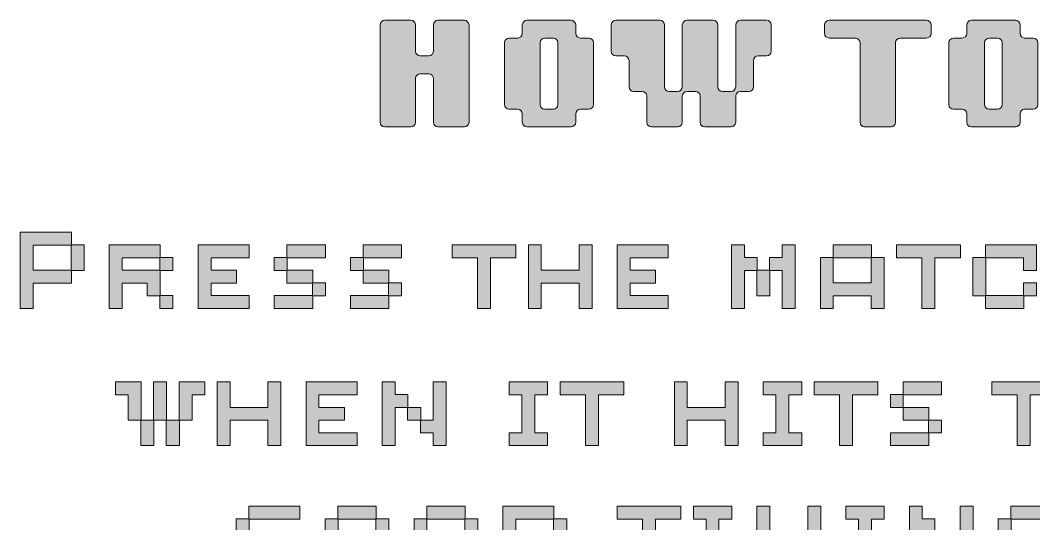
# Model space of a CAD drawing. Header units: millimetres. Extents: x -101 to 399, y -179 to 389.
# Drawn here: x 260.7 to 323.2, y 165 to 196.1 of the extents above; entities that cross this region are included whole.
import ezdxf

# ---------------------------------------------------------------- set-up
doc = ezdxf.new("R2010")
doc.units = ezdxf.units.MM
doc.header["$MEASUREMENT"] = 0
doc.layers.add('Layer 2', color=7, linetype='Continuous')

# ---------------------------------------------------------------- blocks, each defined once
blk = doc.blocks.new('block 344')
at = {"layer": 'Layer 2', "true_color": 0xffffff}
h = blk.add_hatch(color=7, dxfattribs=at)
h.dxf.hatch_style = 2
edge = h.paths.add_edge_path()
edge.add_spline(control_points=[(282.886, 189.836), (282.886, 189.836), (282.886, 195.851), (282.886, 195.851), (282.886, 196), (283.015, 196.138), (283.172, 196.138), (283.172, 196.138), (284.792, 196.138), (284.792, 196.138), (284.95, 196.138), (285.079, 196), (285.079, 195.851), (285.079, 195.851), (285.079, 194.222), (285.079, 194.222), (285.079, 194.073), (285.217, 193.935), (285.365, 193.935), (285.365, 193.935), (285.899, 193.935), (285.899, 193.935), (286.047, 193.935), (286.175, 194.073), (286.175, 194.222), (286.175, 194.222), (286.175, 195.851), (286.175, 195.851), (286.175, 196), (286.314, 196.138), (286.462, 196.138), (286.462, 196.138), (288.092, 196.138), (288.092, 196.138), (288.24, 196.138), (288.378, 196), (288.378, 195.851), (288.378, 195.851), (288.378, 189.836), (288.378, 189.836), (288.378, 189.678), (288.24, 189.549), (288.092, 189.549), (288.092, 189.549), (286.462, 189.549), (286.462, 189.549), (286.314, 189.549), (286.175, 189.678), (286.175, 189.836), (286.175, 189.836), (286.175, 192.552), (286.175, 192.552), (286.175, 192.71), (286.047, 192.839), (285.899, 192.839), (285.899, 192.839), (285.365, 192.839), (285.365, 192.839), (285.217, 192.839), (285.079, 192.71), (285.079, 192.552), (285.079, 192.552), (285.079, 189.836), (285.079, 189.836), (285.079, 189.678), (284.95, 189.549), (284.792, 189.549), (284.792, 189.549), (283.172, 189.549), (283.172, 189.549), (283.015, 189.549), (282.886, 189.678), (282.886, 189.836)], knot_values=[0, 0, 0, 0, 1, 1, 1, 2, 2, 2, 3, 3, 3, 4, 4, 4, 5, 5, 5, 6, 6, 6, 7, 7, 7, 8, 8, 8, 9, 9, 9, 10, 10, 10, 11, 11, 11, 12, 12, 12, 13, 13, 13, 14, 14, 14, 15, 15, 15, 16, 16, 16, 17, 17, 17, 18, 18, 18, 19, 19, 19, 20, 20, 20, 21, 21, 21, 22, 22, 22, 23, 23, 23, 24, 24, 24, 24], degree=3, periodic=1)
h = blk.add_hatch(color=7, dxfattribs=at)
h.dxf.hatch_style = 2
edge = h.paths.add_edge_path()
edge.add_spline(control_points=[(291.667, 189.836), (291.667, 189.836), (291.667, 190.359), (291.667, 190.359), (291.667, 190.518), (291.539, 190.646), (291.381, 190.646), (291.381, 190.646), (290.857, 190.646), (290.857, 190.646), (290.7, 190.646), (290.571, 190.774), (290.571, 190.932), (290.571, 190.932), (290.571, 194.755), (290.571, 194.755), (290.571, 194.903), (290.7, 195.041), (290.857, 195.041), (290.857, 195.041), (291.381, 195.041), (291.381, 195.041), (291.539, 195.041), (291.667, 195.17), (291.667, 195.318), (291.667, 195.318), (291.667, 195.851), (291.667, 195.851), (291.667, 196), (291.806, 196.138), (291.954, 196.138), (291.954, 196.138), (294.68, 196.138), (294.68, 196.138), (294.828, 196.138), (294.967, 196), (294.967, 195.851), (294.967, 195.851), (294.967, 195.318), (294.967, 195.318), (294.967, 195.17), (295.095, 195.041), (295.243, 195.041), (295.243, 195.041), (295.777, 195.041), (295.777, 195.041), (295.925, 195.041), (296.063, 194.903), (296.063, 194.755), (296.063, 194.755), (296.063, 190.932), (296.063, 190.932), (296.063, 190.774), (295.925, 190.646), (295.777, 190.646), (295.777, 190.646), (295.243, 190.646), (295.243, 190.646), (295.095, 190.646), (294.967, 190.518), (294.967, 190.359), (294.967, 190.359), (294.967, 189.836), (294.967, 189.836), (294.967, 189.678), (294.828, 189.549), (294.68, 189.549), (294.68, 189.549), (291.954, 189.549), (291.954, 189.549), (291.806, 189.549), (291.667, 189.678), (291.667, 189.836)], knot_values=[0, 0, 0, 0, 1, 1, 1, 2, 2, 2, 3, 3, 3, 4, 4, 4, 5, 5, 5, 6, 6, 6, 7, 7, 7, 8, 8, 8, 9, 9, 9, 10, 10, 10, 11, 11, 11, 12, 12, 12, 13, 13, 13, 14, 14, 14, 15, 15, 15, 16, 16, 16, 17, 17, 17, 18, 18, 18, 19, 19, 19, 20, 20, 20, 21, 21, 21, 22, 22, 22, 23, 23, 23, 24, 24, 24, 24], degree=3, periodic=1)
edge = h.paths.add_edge_path()
edge.add_spline(control_points=[(293.584, 190.646), (293.732, 190.646), (293.86, 190.774), (293.86, 190.932), (293.86, 190.932), (293.86, 194.755), (293.86, 194.755), (293.86, 194.903), (293.732, 195.041), (293.584, 195.041), (293.584, 195.041), (293.05, 195.041), (293.05, 195.041), (292.902, 195.041), (292.764, 194.903), (292.764, 194.755), (292.764, 194.755), (292.764, 190.932), (292.764, 190.932), (292.764, 190.774), (292.902, 190.646), (293.05, 190.646), (293.05, 190.646), (293.584, 190.646), (293.584, 190.646)], knot_values=[0, 0, 0, 0, 1, 1, 1, 2, 2, 2, 3, 3, 3, 4, 4, 4, 5, 5, 5, 6, 6, 6, 7, 7, 7, 8, 8, 8, 8], degree=3, periodic=1)
h = blk.add_hatch(color=7, dxfattribs=at)
h.dxf.hatch_style = 2
edge = h.paths.add_edge_path()
edge.add_spline(control_points=[(299.352, 189.836), (299.352, 189.836), (299.352, 191.456), (299.352, 191.456), (299.352, 191.614), (299.224, 191.742), (299.066, 191.742), (299.066, 191.742), (298.542, 191.742), (298.542, 191.742), (298.385, 191.742), (298.256, 191.881), (298.256, 192.029), (298.256, 192.029), (298.256, 193.659), (298.256, 193.659), (298.256, 193.807), (298.128, 193.935), (297.969, 193.935), (297.969, 193.935), (297.446, 193.935), (297.446, 193.935), (297.288, 193.935), (297.159, 194.073), (297.159, 194.222), (297.159, 194.222), (297.159, 195.851), (297.159, 195.851), (297.159, 196), (297.288, 196.138), (297.446, 196.138), (297.446, 196.138), (300.162, 196.138), (300.162, 196.138), (300.32, 196.138), (300.449, 196), (300.449, 195.851), (300.449, 195.851), (300.449, 192.029), (300.449, 192.029), (300.449, 191.881), (300.587, 191.742), (300.735, 191.742), (300.735, 191.742), (301.269, 191.742), (301.269, 191.742), (301.417, 191.742), (301.545, 191.881), (301.545, 192.029), (301.545, 192.029), (301.545, 195.851), (301.545, 195.851), (301.545, 196), (301.684, 196.138), (301.832, 196.138), (301.832, 196.138), (303.462, 196.138), (303.462, 196.138), (303.61, 196.138), (303.748, 196), (303.748, 195.851), (303.748, 195.851), (303.748, 192.029), (303.748, 192.029), (303.748, 191.881), (303.876, 191.742), (304.034, 191.742), (304.034, 191.742), (304.558, 191.742), (304.558, 191.742), (304.706, 191.742), (304.844, 191.881), (304.844, 192.029), (304.844, 192.029), (304.844, 195.851), (304.844, 195.851), (304.844, 196), (304.973, 196.138), (305.131, 196.138), (305.131, 196.138), (306.751, 196.138), (306.751, 196.138), (306.909, 196.138), (307.037, 196), (307.037, 195.851), (307.037, 195.851), (307.037, 194.222), (307.037, 194.222), (307.037, 194.073), (306.909, 193.935), (306.751, 193.935), (306.751, 193.935), (306.227, 193.935), (306.227, 193.935), (306.069, 193.935), (305.941, 193.807), (305.941, 193.659), (305.941, 193.659), (305.941, 192.029), (305.941, 192.029), (305.941, 191.881), (305.813, 191.742), (305.654, 191.742), (305.654, 191.742), (305.131, 191.742), (305.131, 191.742), (304.973, 191.742), (304.844, 191.614), (304.844, 191.456), (304.844, 191.456), (304.844, 189.836), (304.844, 189.836), (304.844, 189.678), (304.706, 189.549), (304.558, 189.549), (304.558, 189.549), (302.928, 189.549), (302.928, 189.549), (302.78, 189.549), (302.652, 189.678), (302.652, 189.836), (302.652, 189.836), (302.652, 191.456), (302.652, 191.456), (302.652, 191.614), (302.513, 191.742), (302.365, 191.742), (302.365, 191.742), (301.832, 191.742), (301.832, 191.742), (301.684, 191.742), (301.545, 191.614), (301.545, 191.456), (301.545, 191.456), (301.545, 189.836), (301.545, 189.836), (301.545, 189.678), (301.417, 189.549), (301.269, 189.549), (301.269, 189.549), (299.639, 189.549), (299.639, 189.549), (299.491, 189.549), (299.352, 189.678), (299.352, 189.836)], knot_values=[0, 0, 0, 0, 1, 1, 1, 2, 2, 2, 3, 3, 3, 4, 4, 4, 5, 5, 5, 6, 6, 6, 7, 7, 7, 8, 8, 8, 9, 9, 9, 10, 10, 10, 11, 11, 11, 12, 12, 12, 13, 13, 13, 14, 14, 14, 15, 15, 15, 16, 16, 16, 17, 17, 17, 18, 18, 18, 19, 19, 19, 20, 20, 20, 21, 21, 21, 22, 22, 22, 23, 23, 23, 24, 24, 24, 25, 25, 25, 26, 26, 26, 27, 27, 27, 28, 28, 28, 29, 29, 29, 30, 30, 30, 31, 31, 31, 32, 32, 32, 33, 33, 33, 34, 34, 34, 35, 35, 35, 36, 36, 36, 37, 37, 37, 38, 38, 38, 39, 39, 39, 40, 40, 40, 41, 41, 41, 42, 42, 42, 43, 43, 43, 44, 44, 44, 45, 45, 45, 46, 46, 46, 47, 47, 47, 48, 48, 48, 48], degree=3, periodic=1)
h = blk.add_hatch(color=7, dxfattribs=at)
h.dxf.hatch_style = 2
edge = h.paths.add_edge_path()
edge.add_spline(control_points=[(312.519, 189.836), (312.519, 189.836), (312.519, 194.755), (312.519, 194.755), (312.519, 194.903), (312.391, 195.041), (312.233, 195.041), (312.233, 195.041), (310.613, 195.041), (310.613, 195.041), (310.455, 195.041), (310.327, 195.17), (310.327, 195.318), (310.327, 195.318), (310.327, 195.851), (310.327, 195.851), (310.327, 196), (310.455, 196.138), (310.613, 196.138), (310.613, 196.138), (316.628, 196.138), (316.628, 196.138), (316.777, 196.138), (316.915, 196), (316.915, 195.851), (316.915, 195.851), (316.915, 195.318), (316.915, 195.318), (316.915, 195.17), (316.777, 195.041), (316.628, 195.041), (316.628, 195.041), (314.999, 195.041), (314.999, 195.041), (314.85, 195.041), (314.712, 194.903), (314.712, 194.755), (314.712, 194.755), (314.712, 189.836), (314.712, 189.836), (314.712, 189.678), (314.584, 189.549), (314.436, 189.549), (314.436, 189.549), (312.806, 189.549), (312.806, 189.549), (312.658, 189.549), (312.519, 189.678), (312.519, 189.836)], knot_values=[0, 0, 0, 0, 1, 1, 1, 2, 2, 2, 3, 3, 3, 4, 4, 4, 5, 5, 5, 6, 6, 6, 7, 7, 7, 8, 8, 8, 9, 9, 9, 10, 10, 10, 11, 11, 11, 12, 12, 12, 13, 13, 13, 14, 14, 14, 15, 15, 15, 16, 16, 16, 16], degree=3, periodic=1)
h = blk.add_hatch(color=7, dxfattribs=at)
h.dxf.hatch_style = 2
edge = h.paths.add_edge_path()
edge.add_spline(control_points=[(319.108, 189.836), (319.108, 189.836), (319.108, 190.359), (319.108, 190.359), (319.108, 190.518), (318.979, 190.646), (318.821, 190.646), (318.821, 190.646), (318.298, 190.646), (318.298, 190.646), (318.14, 190.646), (318.011, 190.774), (318.011, 190.932), (318.011, 190.932), (318.011, 194.755), (318.011, 194.755), (318.011, 194.903), (318.14, 195.041), (318.298, 195.041), (318.298, 195.041), (318.821, 195.041), (318.821, 195.041), (318.979, 195.041), (319.108, 195.17), (319.108, 195.318), (319.108, 195.318), (319.108, 195.851), (319.108, 195.851), (319.108, 196), (319.246, 196.138), (319.394, 196.138), (319.394, 196.138), (322.121, 196.138), (322.121, 196.138), (322.269, 196.138), (322.407, 196), (322.407, 195.851), (322.407, 195.851), (322.407, 195.318), (322.407, 195.318), (322.407, 195.17), (322.535, 195.041), (322.683, 195.041), (322.683, 195.041), (323.217, 195.041), (323.217, 195.041), (323.365, 195.041), (323.503, 194.903), (323.503, 194.755), (323.503, 194.755), (323.503, 190.932), (323.503, 190.932), (323.503, 190.774), (323.365, 190.646), (323.217, 190.646), (323.217, 190.646), (322.683, 190.646), (322.683, 190.646), (322.535, 190.646), (322.407, 190.518), (322.407, 190.359), (322.407, 190.359), (322.407, 189.836), (322.407, 189.836), (322.407, 189.678), (322.269, 189.549), (322.121, 189.549), (322.121, 189.549), (319.394, 189.549), (319.394, 189.549), (319.246, 189.549), (319.108, 189.678), (319.108, 189.836)], knot_values=[0, 0, 0, 0, 1, 1, 1, 2, 2, 2, 3, 3, 3, 4, 4, 4, 5, 5, 5, 6, 6, 6, 7, 7, 7, 8, 8, 8, 9, 9, 9, 10, 10, 10, 11, 11, 11, 12, 12, 12, 13, 13, 13, 14, 14, 14, 15, 15, 15, 16, 16, 16, 17, 17, 17, 18, 18, 18, 19, 19, 19, 20, 20, 20, 21, 21, 21, 22, 22, 22, 23, 23, 23, 24, 24, 24, 24], degree=3, periodic=1)
edge = h.paths.add_edge_path()
edge.add_spline(control_points=[(321.024, 190.646), (321.172, 190.646), (321.301, 190.774), (321.301, 190.932), (321.301, 190.932), (321.301, 194.755), (321.301, 194.755), (321.301, 194.903), (321.172, 195.041), (321.024, 195.041), (321.024, 195.041), (320.491, 195.041), (320.491, 195.041), (320.343, 195.041), (320.204, 194.903), (320.204, 194.755), (320.204, 194.755), (320.204, 190.932), (320.204, 190.932), (320.204, 190.774), (320.343, 190.646), (320.491, 190.646), (320.491, 190.646), (321.024, 190.646), (321.024, 190.646)], knot_values=[0, 0, 0, 0, 1, 1, 1, 2, 2, 2, 3, 3, 3, 4, 4, 4, 5, 5, 5, 6, 6, 6, 7, 7, 7, 8, 8, 8, 8], degree=3, periodic=1)
at = {"layer": 'Layer 2', "lineweight": 0}
for points, knots in [([(282.886, 189.836), (282.886, 189.836), (282.886, 195.851), (282.886, 195.851), (282.886, 196), (283.015, 196.138), (283.172, 196.138), (283.172, 196.138), (284.792, 196.138), (284.792, 196.138), (284.95, 196.138), (285.079, 196), (285.079, 195.851), (285.079, 195.851), (285.079, 194.222), (285.079, 194.222), (285.079, 194.073), (285.217, 193.935), (285.365, 193.935), (285.365, 193.935), (285.899, 193.935), (285.899, 193.935), (286.047, 193.935), (286.175, 194.073), (286.175, 194.222), (286.175, 194.222), (286.175, 195.851), (286.175, 195.851), (286.175, 196), (286.314, 196.138), (286.462, 196.138), (286.462, 196.138), (288.092, 196.138), (288.092, 196.138), (288.24, 196.138), (288.378, 196), (288.378, 195.851), (288.378, 195.851), (288.378, 189.836), (288.378, 189.836), (288.378, 189.678), (288.24, 189.549), (288.092, 189.549), (288.092, 189.549), (286.462, 189.549), (286.462, 189.549), (286.314, 189.549), (286.175, 189.678), (286.175, 189.836), (286.175, 189.836), (286.175, 192.552), (286.175, 192.552), (286.175, 192.71), (286.047, 192.839), (285.899, 192.839), (285.899, 192.839), (285.365, 192.839), (285.365, 192.839), (285.217, 192.839), (285.079, 192.71), (285.079, 192.552), (285.079, 192.552), (285.079, 189.836), (285.079, 189.836), (285.079, 189.678), (284.95, 189.549), (284.792, 189.549), (284.792, 189.549), (283.172, 189.549), (283.172, 189.549), (283.015, 189.549), (282.886, 189.678), (282.886, 189.836)], [0, 0, 0, 0, 1, 1, 1, 2, 2, 2, 3, 3, 3, 4, 4, 4, 5, 5, 5, 6, 6, 6, 7, 7, 7, 8, 8, 8, 9, 9, 9, 10, 10, 10, 11, 11, 11, 12, 12, 12, 13, 13, 13, 14, 14, 14, 15, 15, 15, 16, 16, 16, 17, 17, 17, 18, 18, 18, 19, 19, 19, 20, 20, 20, 21, 21, 21, 22, 22, 22, 23, 23, 23, 24, 24, 24, 24]), ([(291.667, 189.836), (291.667, 189.836), (291.667, 190.359), (291.667, 190.359), (291.667, 190.518), (291.539, 190.646), (291.381, 190.646), (291.381, 190.646), (290.857, 190.646), (290.857, 190.646), (290.7, 190.646), (290.571, 190.774), (290.571, 190.932), (290.571, 190.932), (290.571, 194.755), (290.571, 194.755), (290.571, 194.903), (290.7, 195.041), (290.857, 195.041), (290.857, 195.041), (291.381, 195.041), (291.381, 195.041), (291.539, 195.041), (291.667, 195.17), (291.667, 195.318), (291.667, 195.318), (291.667, 195.851), (291.667, 195.851), (291.667, 196), (291.806, 196.138), (291.954, 196.138), (291.954, 196.138), (294.68, 196.138), (294.68, 196.138), (294.828, 196.138), (294.967, 196), (294.967, 195.851), (294.967, 195.851), (294.967, 195.318), (294.967, 195.318), (294.967, 195.17), (295.095, 195.041), (295.243, 195.041), (295.243, 195.041), (295.777, 195.041), (295.777, 195.041), (295.925, 195.041), (296.063, 194.903), (296.063, 194.755), (296.063, 194.755), (296.063, 190.932), (296.063, 190.932), (296.063, 190.774), (295.925, 190.646), (295.777, 190.646), (295.777, 190.646), (295.243, 190.646), (295.243, 190.646), (295.095, 190.646), (294.967, 190.518), (294.967, 190.359), (294.967, 190.359), (294.967, 189.836), (294.967, 189.836), (294.967, 189.678), (294.828, 189.549), (294.68, 189.549), (294.68, 189.549), (291.954, 189.549), (291.954, 189.549), (291.806, 189.549), (291.667, 189.678), (291.667, 189.836)], [0, 0, 0, 0, 1, 1, 1, 2, 2, 2, 3, 3, 3, 4, 4, 4, 5, 5, 5, 6, 6, 6, 7, 7, 7, 8, 8, 8, 9, 9, 9, 10, 10, 10, 11, 11, 11, 12, 12, 12, 13, 13, 13, 14, 14, 14, 15, 15, 15, 16, 16, 16, 17, 17, 17, 18, 18, 18, 19, 19, 19, 20, 20, 20, 21, 21, 21, 22, 22, 22, 23, 23, 23, 24, 24, 24, 24]), ([(299.352, 189.836), (299.352, 189.836), (299.352, 191.456), (299.352, 191.456), (299.352, 191.614), (299.224, 191.742), (299.066, 191.742), (299.066, 191.742), (298.542, 191.742), (298.542, 191.742), (298.385, 191.742), (298.256, 191.881), (298.256, 192.029), (298.256, 192.029), (298.256, 193.659), (298.256, 193.659), (298.256, 193.807), (298.128, 193.935), (297.969, 193.935), (297.969, 193.935), (297.446, 193.935), (297.446, 193.935), (297.288, 193.935), (297.159, 194.073), (297.159, 194.222), (297.159, 194.222), (297.159, 195.851), (297.159, 195.851), (297.159, 196), (297.288, 196.138), (297.446, 196.138), (297.446, 196.138), (300.162, 196.138), (300.162, 196.138), (300.32, 196.138), (300.449, 196), (300.449, 195.851), (300.449, 195.851), (300.449, 192.029), (300.449, 192.029), (300.449, 191.881), (300.587, 191.742), (300.735, 191.742), (300.735, 191.742), (301.269, 191.742), (301.269, 191.742), (301.417, 191.742), (301.545, 191.881), (301.545, 192.029), (301.545, 192.029), (301.545, 195.851), (301.545, 195.851), (301.545, 196), (301.684, 196.138), (301.832, 196.138), (301.832, 196.138), (303.462, 196.138), (303.462, 196.138), (303.61, 196.138), (303.748, 196), (303.748, 195.851), (303.748, 195.851), (303.748, 192.029), (303.748, 192.029), (303.748, 191.881), (303.876, 191.742), (304.034, 191.742), (304.034, 191.742), (304.558, 191.742), (304.558, 191.742), (304.706, 191.742), (304.844, 191.881), (304.844, 192.029), (304.844, 192.029), (304.844, 195.851), (304.844, 195.851), (304.844, 196), (304.973, 196.138), (305.131, 196.138), (305.131, 196.138), (306.751, 196.138), (306.751, 196.138), (306.909, 196.138), (307.037, 196), (307.037, 195.851), (307.037, 195.851), (307.037, 194.222), (307.037, 194.222), (307.037, 194.073), (306.909, 193.935), (306.751, 193.935), (306.751, 193.935), (306.227, 193.935), (306.227, 193.935), (306.069, 193.935), (305.941, 193.807), (305.941, 193.659), (305.941, 193.659), (305.941, 192.029), (305.941, 192.029), (305.941, 191.881), (305.813, 191.742), (305.654, 191.742), (305.654, 191.742), (305.131, 191.742), (305.131, 191.742), (304.973, 191.742), (304.844, 191.614), (304.844, 191.456), (304.844, 191.456), (304.844, 189.836), (304.844, 189.836), (304.844, 189.678), (304.706, 189.549), (304.558, 189.549), (304.558, 189.549), (302.928, 189.549), (302.928, 189.549), (302.78, 189.549), (302.652, 189.678), (302.652, 189.836), (302.652, 189.836), (302.652, 191.456), (302.652, 191.456), (302.652, 191.614), (302.513, 191.742), (302.365, 191.742), (302.365, 191.742), (301.832, 191.742), (301.832, 191.742), (301.684, 191.742), (301.545, 191.614), (301.545, 191.456), (301.545, 191.456), (301.545, 189.836), (301.545, 189.836), (301.545, 189.678), (301.417, 189.549), (301.269, 189.549), (301.269, 189.549), (299.639, 189.549), (299.639, 189.549), (299.491, 189.549), (299.352, 189.678), (299.352, 189.836)], [0, 0, 0, 0, 1, 1, 1, 2, 2, 2, 3, 3, 3, 4, 4, 4, 5, 5, 5, 6, 6, 6, 7, 7, 7, 8, 8, 8, 9, 9, 9, 10, 10, 10, 11, 11, 11, 12, 12, 12, 13, 13, 13, 14, 14, 14, 15, 15, 15, 16, 16, 16, 17, 17, 17, 18, 18, 18, 19, 19, 19, 20, 20, 20, 21, 21, 21, 22, 22, 22, 23, 23, 23, 24, 24, 24, 25, 25, 25, 26, 26, 26, 27, 27, 27, 28, 28, 28, 29, 29, 29, 30, 30, 30, 31, 31, 31, 32, 32, 32, 33, 33, 33, 34, 34, 34, 35, 35, 35, 36, 36, 36, 37, 37, 37, 38, 38, 38, 39, 39, 39, 40, 40, 40, 41, 41, 41, 42, 42, 42, 43, 43, 43, 44, 44, 44, 45, 45, 45, 46, 46, 46, 47, 47, 47, 48, 48, 48, 48]), ([(312.519, 189.836), (312.519, 189.836), (312.519, 194.755), (312.519, 194.755), (312.519, 194.903), (312.391, 195.041), (312.233, 195.041), (312.233, 195.041), (310.613, 195.041), (310.613, 195.041), (310.455, 195.041), (310.327, 195.17), (310.327, 195.318), (310.327, 195.318), (310.327, 195.851), (310.327, 195.851), (310.327, 196), (310.455, 196.138), (310.613, 196.138), (310.613, 196.138), (316.628, 196.138), (316.628, 196.138), (316.777, 196.138), (316.915, 196), (316.915, 195.851), (316.915, 195.851), (316.915, 195.318), (316.915, 195.318), (316.915, 195.17), (316.777, 195.041), (316.628, 195.041), (316.628, 195.041), (314.999, 195.041), (314.999, 195.041), (314.85, 195.041), (314.712, 194.903), (314.712, 194.755), (314.712, 194.755), (314.712, 189.836), (314.712, 189.836), (314.712, 189.678), (314.584, 189.549), (314.436, 189.549), (314.436, 189.549), (312.806, 189.549), (312.806, 189.549), (312.658, 189.549), (312.519, 189.678), (312.519, 189.836)], [0, 0, 0, 0, 1, 1, 1, 2, 2, 2, 3, 3, 3, 4, 4, 4, 5, 5, 5, 6, 6, 6, 7, 7, 7, 8, 8, 8, 9, 9, 9, 10, 10, 10, 11, 11, 11, 12, 12, 12, 13, 13, 13, 14, 14, 14, 15, 15, 15, 16, 16, 16, 16]), ([(319.108, 189.836), (319.108, 189.836), (319.108, 190.359), (319.108, 190.359), (319.108, 190.518), (318.979, 190.646), (318.821, 190.646), (318.821, 190.646), (318.298, 190.646), (318.298, 190.646), (318.14, 190.646), (318.011, 190.774), (318.011, 190.932), (318.011, 190.932), (318.011, 194.755), (318.011, 194.755), (318.011, 194.903), (318.14, 195.041), (318.298, 195.041), (318.298, 195.041), (318.821, 195.041), (318.821, 195.041), (318.979, 195.041), (319.108, 195.17), (319.108, 195.318), (319.108, 195.318), (319.108, 195.851), (319.108, 195.851), (319.108, 196), (319.246, 196.138), (319.394, 196.138), (319.394, 196.138), (322.121, 196.138), (322.121, 196.138), (322.269, 196.138), (322.407, 196), (322.407, 195.851), (322.407, 195.851), (322.407, 195.318), (322.407, 195.318), (322.407, 195.17), (322.535, 195.041), (322.683, 195.041), (322.683, 195.041), (323.217, 195.041), (323.217, 195.041), (323.365, 195.041), (323.503, 194.903), (323.503, 194.755), (323.503, 194.755), (323.503, 190.932), (323.503, 190.932), (323.503, 190.774), (323.365, 190.646), (323.217, 190.646), (323.217, 190.646), (322.683, 190.646), (322.683, 190.646), (322.535, 190.646), (322.407, 190.518), (322.407, 190.359), (322.407, 190.359), (322.407, 189.836), (322.407, 189.836), (322.407, 189.678), (322.269, 189.549), (322.121, 189.549), (322.121, 189.549), (319.394, 189.549), (319.394, 189.549), (319.246, 189.549), (319.108, 189.678), (319.108, 189.836)], [0, 0, 0, 0, 1, 1, 1, 2, 2, 2, 3, 3, 3, 4, 4, 4, 5, 5, 5, 6, 6, 6, 7, 7, 7, 8, 8, 8, 9, 9, 9, 10, 10, 10, 11, 11, 11, 12, 12, 12, 13, 13, 13, 14, 14, 14, 15, 15, 15, 16, 16, 16, 17, 17, 17, 18, 18, 18, 19, 19, 19, 20, 20, 20, 21, 21, 21, 22, 22, 22, 23, 23, 23, 24, 24, 24, 24]), ([(293.584, 190.646), (293.732, 190.646), (293.86, 190.774), (293.86, 190.932), (293.86, 190.932), (293.86, 194.755), (293.86, 194.755), (293.86, 194.903), (293.732, 195.041), (293.584, 195.041), (293.584, 195.041), (293.05, 195.041), (293.05, 195.041), (292.902, 195.041), (292.764, 194.903), (292.764, 194.755), (292.764, 194.755), (292.764, 190.932), (292.764, 190.932), (292.764, 190.774), (292.902, 190.646), (293.05, 190.646), (293.05, 190.646), (293.584, 190.646), (293.584, 190.646)], [0, 0, 0, 0, 1, 1, 1, 2, 2, 2, 3, 3, 3, 4, 4, 4, 5, 5, 5, 6, 6, 6, 7, 7, 7, 8, 8, 8, 8]), ([(321.024, 190.646), (321.172, 190.646), (321.301, 190.774), (321.301, 190.932), (321.301, 190.932), (321.301, 194.755), (321.301, 194.755), (321.301, 194.903), (321.172, 195.041), (321.024, 195.041), (321.024, 195.041), (320.491, 195.041), (320.491, 195.041), (320.343, 195.041), (320.204, 194.903), (320.204, 194.755), (320.204, 194.755), (320.204, 190.932), (320.204, 190.932), (320.204, 190.774), (320.343, 190.646), (320.491, 190.646), (320.491, 190.646), (321.024, 190.646), (321.024, 190.646)], [0, 0, 0, 0, 1, 1, 1, 2, 2, 2, 3, 3, 3, 4, 4, 4, 5, 5, 5, 6, 6, 6, 7, 7, 7, 8, 8, 8, 8])]:
    blk.add_open_spline(points, degree=3, knots=knots, dxfattribs=at)
blk = doc.blocks.new('block 345')
at = {"layer": 'Layer 2', "true_color": 0xffffff}
h = blk.add_hatch(color=7, dxfattribs=at)
h.dxf.hatch_style = 2
h.paths.add_polyline_path([(263.825, 180.684), (263.825, 179.9), (261.468, 179.9), (261.468, 178.333), (260.671, 178.333), (260.671, 183.055), (263.825, 183.055), (263.825, 182.271), (264.608, 182.271), (264.608, 180.684)])
h.paths.add_polyline_path([(263.804, 182.25), (261.468, 182.25), (261.468, 180.698), (263.804, 180.698)])
h = blk.add_hatch(color=7, dxfattribs=at)
h.dxf.hatch_style = 2
h.paths.add_polyline_path([(269.293, 178.333), (269.293, 179.117), (268.51, 179.117), (268.51, 179.9), (266.957, 179.9), (266.957, 178.333), (266.16, 178.333), (266.16, 182.271), (269.314, 182.271), (269.314, 181.488), (270.098, 181.488), (270.098, 180.684), (269.314, 180.684), (269.314, 179.131), (270.098, 179.131), (270.098, 178.333)])
h.paths.add_polyline_path([(269.293, 181.467), (266.957, 181.467), (266.957, 180.698), (269.293, 180.698)])
h = blk.add_hatch(color=7, dxfattribs=at)
h.dxf.hatch_style = 2
h.paths.add_polyline_path([(271.649, 178.333), (271.649, 182.271), (274.804, 182.271), (274.804, 181.467), (272.447, 181.467), (272.447, 180.698), (274.02, 180.698), (274.02, 179.9), (272.447, 179.9), (272.447, 179.131), (274.804, 179.131), (274.804, 178.333)])
h = blk.add_hatch(color=7, dxfattribs=at)
h.dxf.hatch_style = 2
h.paths.add_polyline_path([(278.726, 179.117), (278.726, 178.333), (276.355, 178.333), (276.355, 179.131), (278.705, 179.131), (278.705, 179.9), (277.139, 179.9), (277.139, 180.684), (276.355, 180.684), (276.355, 181.488), (277.139, 181.488), (277.139, 182.271), (279.51, 182.271), (279.51, 181.467), (277.153, 181.467), (277.153, 180.698), (278.726, 180.698), (278.726, 179.914), (279.51, 179.914), (279.51, 179.117)])
h = blk.add_hatch(color=7, dxfattribs=at)
h.dxf.hatch_style = 2
h.paths.add_polyline_path([(283.432, 179.117), (283.432, 178.333), (281.061, 178.333), (281.061, 179.131), (283.411, 179.131), (283.411, 179.9), (281.845, 179.9), (281.845, 180.684), (281.061, 180.684), (281.061, 181.488), (281.845, 181.488), (281.845, 182.271), (284.216, 182.271), (284.216, 181.467), (281.859, 181.467), (281.859, 180.698), (283.432, 180.698), (283.432, 179.914), (284.216, 179.914), (284.216, 179.117)])
h = blk.add_hatch(color=7, dxfattribs=at)
h.dxf.hatch_style = 2
h.paths.add_polyline_path([(289.697, 181.467), (289.697, 178.333), (288.9, 178.333), (288.9, 181.467), (287.333, 181.467), (287.333, 182.271), (291.271, 182.271), (291.271, 181.467)])
h = blk.add_hatch(color=7, dxfattribs=at)
h.dxf.hatch_style = 2
h.paths.add_polyline_path([(295.173, 178.333), (295.173, 179.9), (292.837, 179.9), (292.837, 178.333), (292.04, 178.333), (292.04, 182.271), (292.837, 182.271), (292.837, 180.698), (295.173, 180.698), (295.173, 182.271), (295.977, 182.271), (295.977, 178.333)])
h = blk.add_hatch(color=7, dxfattribs=at)
h.dxf.hatch_style = 2
h.paths.add_polyline_path([(297.529, 178.333), (297.529, 182.271), (300.683, 182.271), (300.683, 181.467), (298.326, 181.467), (298.326, 180.698), (299.9, 180.698), (299.9, 179.9), (298.326, 179.9), (298.326, 179.131), (300.683, 179.131), (300.683, 178.333)])
h = blk.add_hatch(color=7, dxfattribs=at)
h.dxf.hatch_style = 2
h.paths.add_polyline_path([(307.718, 178.333), (307.718, 180.684), (306.955, 180.684), (306.955, 179.117), (306.151, 179.117), (306.151, 180.684), (305.382, 180.684), (305.382, 178.333), (304.584, 178.333), (304.584, 182.271), (305.382, 182.271), (305.382, 181.488), (306.165, 181.488), (306.165, 180.698), (306.934, 180.698), (306.934, 181.488), (307.718, 181.488), (307.718, 182.271), (308.522, 182.271), (308.522, 178.333)])
h = blk.add_hatch(color=7, dxfattribs=at)
h.dxf.hatch_style = 2
h.paths.add_polyline_path([(313.207, 178.333), (313.207, 179.117), (310.871, 179.117), (310.871, 178.333), (310.073, 178.333), (310.073, 181.488), (310.857, 181.488), (310.857, 182.271), (313.228, 182.271), (313.228, 181.488), (314.011, 181.488), (314.011, 178.333)])
h.paths.add_polyline_path([(313.207, 181.467), (310.871, 181.467), (310.871, 179.914), (313.207, 179.914)])
h = blk.add_hatch(color=7, dxfattribs=at)
h.dxf.hatch_style = 2
h.paths.add_polyline_path([(317.143, 181.467), (317.143, 178.333), (316.346, 178.333), (316.346, 181.467), (314.779, 181.467), (314.779, 182.271), (318.717, 182.271), (318.717, 181.467)])
h = blk.add_hatch(color=7, dxfattribs=at)
h.dxf.hatch_style = 2
h.paths.add_polyline_path([(322.64, 179.117), (322.64, 178.333), (320.269, 178.333), (320.269, 179.117), (319.486, 179.117), (319.486, 181.488), (320.269, 181.488), (320.269, 182.271), (323.423, 182.271), (323.423, 180.684), (322.619, 180.684), (322.619, 181.467), (320.283, 181.467), (320.283, 179.131), (322.619, 179.131), (322.619, 179.914), (323.423, 179.914), (323.423, 179.117)])
h = blk.add_hatch(color=7, dxfattribs=at)
h.dxf.hatch_style = 2
h.paths.add_polyline_path([(271.276, 173), (271.276, 171.433), (270.493, 171.433), (270.493, 169.867), (269.688, 169.867), (269.688, 171.433), (268.919, 171.433), (268.919, 169.867), (268.121, 169.867), (268.121, 171.433), (267.338, 171.433), (267.338, 173), (266.555, 173), (266.555, 173.805), (268.136, 173.805), (268.136, 171.448), (268.905, 171.448), (268.905, 173.805), (269.709, 173.805), (269.709, 171.448), (270.472, 171.448), (270.472, 173.805), (272.06, 173.805), (272.06, 173)])
h = blk.add_hatch(color=7, dxfattribs=at)
h.dxf.hatch_style = 2
h.paths.add_polyline_path([(275.961, 169.867), (275.961, 171.433), (273.625, 171.433), (273.625, 169.867), (272.827, 169.867), (272.827, 173.805), (273.625, 173.805), (273.625, 172.231), (275.961, 172.231), (275.961, 173.805), (276.765, 173.805), (276.765, 169.867)])
h = blk.add_hatch(color=7, dxfattribs=at)
h.dxf.hatch_style = 2
h.paths.add_polyline_path([(278.317, 169.867), (278.317, 173.805), (281.471, 173.805), (281.471, 173), (279.114, 173), (279.114, 172.231), (280.688, 172.231), (280.688, 171.433), (279.114, 171.433), (279.114, 170.664), (281.471, 170.664), (281.471, 169.867)])
h = blk.add_hatch(color=7, dxfattribs=at)
h.dxf.hatch_style = 2
h.paths.add_polyline_path([(286.156, 169.867), (286.156, 170.65), (285.373, 170.65), (285.373, 171.433), (284.589, 171.433), (284.589, 172.217), (283.82, 172.217), (283.82, 169.867), (283.023, 169.867), (283.023, 173.805), (283.82, 173.805), (283.82, 173.021), (284.603, 173.021), (284.603, 172.231), (285.394, 172.231), (285.394, 171.448), (286.156, 171.448), (286.156, 173.805), (286.961, 173.805), (286.961, 169.867)])
h = blk.add_hatch(color=7, dxfattribs=at)
h.dxf.hatch_style = 2
h.paths.add_polyline_path([(290.861, 169.867), (290.861, 170.664), (291.645, 170.664), (291.645, 173), (290.861, 173), (290.861, 173.805), (293.232, 173.805), (293.232, 173), (292.442, 173), (292.442, 170.664), (293.232, 170.664), (293.232, 169.867)])
h = blk.add_hatch(color=7, dxfattribs=at)
h.dxf.hatch_style = 2
h.paths.add_polyline_path([(296.365, 173), (296.365, 169.867), (295.567, 169.867), (295.567, 173), (294.001, 173), (294.001, 173.805), (297.939, 173.805), (297.939, 173)])
h = blk.add_hatch(color=7, dxfattribs=at)
h.dxf.hatch_style = 2
h.paths.add_polyline_path([(304.19, 169.867), (304.19, 171.433), (301.854, 171.433), (301.854, 169.867), (301.057, 169.867), (301.057, 173.805), (301.854, 173.805), (301.854, 172.231), (304.19, 172.231), (304.19, 173.805), (304.994, 173.805), (304.994, 169.867)])
h = blk.add_hatch(color=7, dxfattribs=at)
h.dxf.hatch_style = 2
h.paths.add_polyline_path([(306.546, 169.867), (306.546, 170.664), (307.329, 170.664), (307.329, 173), (306.546, 173), (306.546, 173.805), (308.917, 173.805), (308.917, 173), (308.127, 173), (308.127, 170.664), (308.917, 170.664), (308.917, 169.867)])
h = blk.add_hatch(color=7, dxfattribs=at)
h.dxf.hatch_style = 2
h.paths.add_polyline_path([(312.05, 173), (312.05, 169.867), (311.252, 169.867), (311.252, 173), (309.685, 173), (309.685, 173.805), (313.623, 173.805), (313.623, 173)])
h = blk.add_hatch(color=7, dxfattribs=at)
h.dxf.hatch_style = 2
h.paths.add_polyline_path([(316.763, 170.65), (316.763, 169.867), (314.392, 169.867), (314.392, 170.664), (316.742, 170.664), (316.742, 171.433), (315.175, 171.433), (315.175, 172.217), (314.392, 172.217), (314.392, 173.021), (315.175, 173.021), (315.175, 173.805), (317.546, 173.805), (317.546, 173), (315.189, 173), (315.189, 172.231), (316.763, 172.231), (316.763, 171.448), (317.546, 171.448), (317.546, 170.65)])
h = blk.add_hatch(color=7, dxfattribs=at)
h.dxf.hatch_style = 2
h.paths.add_polyline_path([(323.028, 173), (323.028, 169.867), (322.23, 169.867), (322.23, 173), (320.664, 173), (320.664, 173.805), (324.602, 173.805), (324.602, 173)])
h = blk.add_hatch(color=7, dxfattribs=at)
h.dxf.hatch_style = 2
h.paths.add_polyline_path([(274.785, 161.4), (274.785, 162.184), (274.002, 162.184), (274.002, 165.338), (274.785, 165.338), (274.785, 166.121), (277.94, 166.121), (277.94, 165.317), (274.799, 165.317), (274.799, 162.198), (277.136, 162.198), (277.136, 162.967), (276.352, 162.967), (276.352, 163.764), (277.94, 163.764), (277.94, 161.4)])
h = blk.add_hatch(color=7, dxfattribs=at)
h.dxf.hatch_style = 2
h.paths.add_polyline_path([(282.646, 162.184), (282.646, 161.4), (280.275, 161.4), (280.275, 162.184), (279.491, 162.184), (279.491, 165.338), (280.275, 165.338), (280.275, 166.121), (282.646, 166.121), (282.646, 165.338), (283.429, 165.338), (283.429, 162.184)])
h.paths.add_polyline_path([(282.625, 165.317), (280.289, 165.317), (280.289, 162.198), (282.625, 162.198)])
h = blk.add_hatch(color=7, dxfattribs=at)
h.dxf.hatch_style = 2
h.paths.add_polyline_path([(288.135, 162.184), (288.135, 161.4), (285.764, 161.4), (285.764, 162.184), (284.981, 162.184), (284.981, 165.338), (285.764, 165.338), (285.764, 166.121), (288.135, 166.121), (288.135, 165.338), (288.918, 165.338), (288.918, 162.184)])
h.paths.add_polyline_path([(288.114, 165.317), (285.778, 165.317), (285.778, 162.198), (288.114, 162.198)])
h = blk.add_hatch(color=7, dxfattribs=at)
h.dxf.hatch_style = 2
h.paths.add_polyline_path([(293.624, 162.184), (293.624, 161.4), (290.47, 161.4), (290.47, 166.121), (293.624, 166.121), (293.624, 165.338), (294.408, 165.338), (294.408, 162.184)])
h.paths.add_polyline_path([(293.603, 165.317), (291.267, 165.317), (291.267, 162.198), (293.603, 162.198)])
h = blk.add_hatch(color=7, dxfattribs=at)
h.dxf.hatch_style = 2
h.paths.add_polyline_path([(299.889, 165.317), (299.889, 161.4), (299.092, 161.4), (299.092, 165.317), (297.525, 165.317), (297.525, 166.121), (301.463, 166.121), (301.463, 165.317)])
h = blk.add_hatch(color=7, dxfattribs=at)
h.dxf.hatch_style = 2
h.paths.add_polyline_path([(302.231, 161.4), (302.231, 162.198), (303.015, 162.198), (303.015, 165.317), (302.231, 165.317), (302.231, 166.121), (304.603, 166.121), (304.603, 165.317), (303.812, 165.317), (303.812, 162.198), (304.603, 162.198), (304.603, 161.4)])
h = blk.add_hatch(color=7, dxfattribs=at)
h.dxf.hatch_style = 2
h.paths.add_polyline_path([(309.288, 161.4), (309.288, 163.75), (308.526, 163.75), (308.526, 162.184), (307.721, 162.184), (307.721, 163.75), (306.952, 163.75), (306.952, 161.4), (306.154, 161.4), (306.154, 166.121), (306.952, 166.121), (306.952, 164.555), (307.735, 164.555), (307.735, 163.764), (308.504, 163.764), (308.504, 164.555), (309.288, 164.555), (309.288, 166.121), (310.092, 166.121), (310.092, 161.4)])
h = blk.add_hatch(color=7, dxfattribs=at)
h.dxf.hatch_style = 2
h.paths.add_polyline_path([(311.644, 161.4), (311.644, 162.198), (312.427, 162.198), (312.427, 165.317), (311.644, 165.317), (311.644, 166.121), (314.015, 166.121), (314.015, 165.317), (313.224, 165.317), (313.224, 162.198), (314.015, 162.198), (314.015, 161.4)])
h = blk.add_hatch(color=7, dxfattribs=at)
h.dxf.hatch_style = 2
h.paths.add_polyline_path([(318.7, 161.4), (318.7, 162.967), (317.917, 162.967), (317.917, 163.75), (317.133, 163.75), (317.133, 164.533), (316.364, 164.533), (316.364, 161.4), (315.567, 161.4), (315.567, 166.121), (316.364, 166.121), (316.364, 165.338), (317.147, 165.338), (317.147, 164.555), (317.938, 164.555), (317.938, 163.764), (318.7, 163.764), (318.7, 166.121), (319.504, 166.121), (319.504, 161.4)])
h = blk.add_hatch(color=7, dxfattribs=at)
h.dxf.hatch_style = 2
h.paths.add_polyline_path([(321.839, 161.4), (321.839, 162.184), (321.056, 162.184), (321.056, 165.338), (321.839, 165.338), (321.839, 166.121), (324.993, 166.121), (324.993, 165.317), (321.853, 165.317), (321.853, 162.198), (324.189, 162.198), (324.189, 162.967), (323.406, 162.967), (323.406, 163.764), (324.993, 163.764), (324.993, 161.4)])
at = {"layer": 'Layer 2', "lineweight": 0}
for points in [[(263.825, 180.684), (263.825, 179.9), (261.468, 179.9), (261.468, 178.333), (260.671, 178.333), (260.671, 183.055), (263.825, 183.055), (263.825, 182.271), (264.608, 182.271), (264.608, 180.684), (263.825, 180.684)], [(263.804, 182.25), (261.468, 182.25), (261.468, 180.698), (263.804, 180.698), (263.804, 182.25)], [(269.293, 178.333), (269.293, 179.117), (268.51, 179.117), (268.51, 179.9), (266.957, 179.9), (266.957, 178.333), (266.16, 178.333), (266.16, 182.271), (269.314, 182.271), (269.314, 181.488), (270.098, 181.488), (270.098, 180.684), (269.314, 180.684), (269.314, 179.131), (270.098, 179.131), (270.098, 178.333), (269.293, 178.333)], [(271.649, 178.333), (271.649, 182.271), (274.804, 182.271), (274.804, 181.467), (272.447, 181.467), (272.447, 180.698), (274.02, 180.698), (274.02, 179.9), (272.447, 179.9), (272.447, 179.131), (274.804, 179.131), (274.804, 178.333), (271.649, 178.333)], [(278.726, 179.117), (278.726, 178.333), (276.355, 178.333), (276.355, 179.131), (278.705, 179.131), (278.705, 179.9), (277.139, 179.9), (277.139, 180.684), (276.355, 180.684), (276.355, 181.488), (277.139, 181.488), (277.139, 182.271), (279.51, 182.271), (279.51, 181.467), (277.153, 181.467), (277.153, 180.698), (278.726, 180.698), (278.726, 179.914), (279.51, 179.914), (279.51, 179.117), (278.726, 179.117)], [(283.432, 179.117), (283.432, 178.333), (281.061, 178.333), (281.061, 179.131), (283.411, 179.131), (283.411, 179.9), (281.845, 179.9), (281.845, 180.684), (281.061, 180.684), (281.061, 181.488), (281.845, 181.488), (281.845, 182.271), (284.216, 182.271), (284.216, 181.467), (281.859, 181.467), (281.859, 180.698), (283.432, 180.698), (283.432, 179.914), (284.216, 179.914), (284.216, 179.117), (283.432, 179.117)], [(289.697, 181.467), (289.697, 178.333), (288.9, 178.333), (288.9, 181.467), (287.333, 181.467), (287.333, 182.271), (291.271, 182.271), (291.271, 181.467), (289.697, 181.467)], [(295.173, 178.333), (295.173, 179.9), (292.837, 179.9), (292.837, 178.333), (292.04, 178.333), (292.04, 182.271), (292.837, 182.271), (292.837, 180.698), (295.173, 180.698), (295.173, 182.271), (295.977, 182.271), (295.977, 178.333), (295.173, 178.333)], [(297.529, 178.333), (297.529, 182.271), (300.683, 182.271), (300.683, 181.467), (298.326, 181.467), (298.326, 180.698), (299.9, 180.698), (299.9, 179.9), (298.326, 179.9), (298.326, 179.131), (300.683, 179.131), (300.683, 178.333), (297.529, 178.333)], [(307.718, 178.333), (307.718, 180.684), (306.955, 180.684), (306.955, 179.117), (306.151, 179.117), (306.151, 180.684), (305.382, 180.684), (305.382, 178.333), (304.584, 178.333), (304.584, 182.271), (305.382, 182.271), (305.382, 181.488), (306.165, 181.488), (306.165, 180.698), (306.934, 180.698), (306.934, 181.488), (307.718, 181.488), (307.718, 182.271), (308.522, 182.271), (308.522, 178.333), (307.718, 178.333)], [(313.207, 178.333), (313.207, 179.117), (310.871, 179.117), (310.871, 178.333), (310.073, 178.333), (310.073, 181.488), (310.857, 181.488), (310.857, 182.271), (313.228, 182.271), (313.228, 181.488), (314.011, 181.488), (314.011, 178.333), (313.207, 178.333)], [(317.143, 181.467), (317.143, 178.333), (316.346, 178.333), (316.346, 181.467), (314.779, 181.467), (314.779, 182.271), (318.717, 182.271), (318.717, 181.467), (317.143, 181.467)], [(322.64, 179.117), (322.64, 178.333), (320.269, 178.333), (320.269, 179.117), (319.486, 179.117), (319.486, 181.488), (320.269, 181.488), (320.269, 182.271), (323.423, 182.271), (323.423, 180.684), (322.619, 180.684), (322.619, 181.467), (320.283, 181.467), (320.283, 179.131), (322.619, 179.131), (322.619, 179.914), (323.423, 179.914), (323.423, 179.117), (322.64, 179.117)], [(269.293, 181.467), (266.957, 181.467), (266.957, 180.698), (269.293, 180.698), (269.293, 181.467)], [(313.207, 181.467), (310.871, 181.467), (310.871, 179.914), (313.207, 179.914), (313.207, 181.467)], [(271.276, 173), (271.276, 171.433), (270.493, 171.433), (270.493, 169.867), (269.688, 169.867), (269.688, 171.433), (268.919, 171.433), (268.919, 169.867), (268.121, 169.867), (268.121, 171.433), (267.338, 171.433), (267.338, 173), (266.555, 173), (266.555, 173.805), (268.136, 173.805), (268.136, 171.448), (268.905, 171.448), (268.905, 173.805), (269.709, 173.805), (269.709, 171.448), (270.472, 171.448), (270.472, 173.805), (272.06, 173.805), (272.06, 173), (271.276, 173)], [(275.961, 169.867), (275.961, 171.433), (273.625, 171.433), (273.625, 169.867), (272.827, 169.867), (272.827, 173.805), (273.625, 173.805), (273.625, 172.231), (275.961, 172.231), (275.961, 173.805), (276.765, 173.805), (276.765, 169.867), (275.961, 169.867)], [(278.317, 169.867), (278.317, 173.805), (281.471, 173.805), (281.471, 173), (279.114, 173), (279.114, 172.231), (280.688, 172.231), (280.688, 171.433), (279.114, 171.433), (279.114, 170.664), (281.471, 170.664), (281.471, 169.867), (278.317, 169.867)], [(286.156, 169.867), (286.156, 170.65), (285.373, 170.65), (285.373, 171.433), (284.589, 171.433), (284.589, 172.217), (283.82, 172.217), (283.82, 169.867), (283.023, 169.867), (283.023, 173.805), (283.82, 173.805), (283.82, 173.021), (284.603, 173.021), (284.603, 172.231), (285.394, 172.231), (285.394, 171.448), (286.156, 171.448), (286.156, 173.805), (286.961, 173.805), (286.961, 169.867), (286.156, 169.867)], [(290.861, 169.867), (290.861, 170.664), (291.645, 170.664), (291.645, 173), (290.861, 173), (290.861, 173.805), (293.232, 173.805), (293.232, 173), (292.442, 173), (292.442, 170.664), (293.232, 170.664), (293.232, 169.867), (290.861, 169.867)], [(296.365, 173), (296.365, 169.867), (295.567, 169.867), (295.567, 173), (294.001, 173), (294.001, 173.805), (297.939, 173.805), (297.939, 173), (296.365, 173)], [(304.19, 169.867), (304.19, 171.433), (301.854, 171.433), (301.854, 169.867), (301.057, 169.867), (301.057, 173.805), (301.854, 173.805), (301.854, 172.231), (304.19, 172.231), (304.19, 173.805), (304.994, 173.805), (304.994, 169.867), (304.19, 169.867)], [(306.546, 169.867), (306.546, 170.664), (307.329, 170.664), (307.329, 173), (306.546, 173), (306.546, 173.805), (308.917, 173.805), (308.917, 173), (308.127, 173), (308.127, 170.664), (308.917, 170.664), (308.917, 169.867), (306.546, 169.867)], [(312.05, 173), (312.05, 169.867), (311.252, 169.867), (311.252, 173), (309.685, 173), (309.685, 173.805), (313.623, 173.805), (313.623, 173), (312.05, 173)], [(316.763, 170.65), (316.763, 169.867), (314.392, 169.867), (314.392, 170.664), (316.742, 170.664), (316.742, 171.433), (315.175, 171.433), (315.175, 172.217), (314.392, 172.217), (314.392, 173.021), (315.175, 173.021), (315.175, 173.805), (317.546, 173.805), (317.546, 173), (315.189, 173), (315.189, 172.231), (316.763, 172.231), (316.763, 171.448), (317.546, 171.448), (317.546, 170.65), (316.763, 170.65)], [(323.028, 173), (323.028, 169.867), (322.23, 169.867), (322.23, 173), (320.664, 173), (320.664, 173.805), (324.602, 173.805), (324.602, 173), (323.028, 173)], [(274.785, 161.4), (274.785, 162.184), (274.002, 162.184), (274.002, 165.338), (274.785, 165.338), (274.785, 166.121), (277.94, 166.121), (277.94, 165.317), (274.799, 165.317), (274.799, 162.198), (277.136, 162.198), (277.136, 162.967), (276.352, 162.967), (276.352, 163.764), (277.94, 163.764), (277.94, 161.4), (274.785, 161.4)], [(282.646, 162.184), (282.646, 161.4), (280.275, 161.4), (280.275, 162.184), (279.491, 162.184), (279.491, 165.338), (280.275, 165.338), (280.275, 166.121), (282.646, 166.121), (282.646, 165.338), (283.429, 165.338), (283.429, 162.184), (282.646, 162.184)], [(288.135, 162.184), (288.135, 161.4), (285.764, 161.4), (285.764, 162.184), (284.981, 162.184), (284.981, 165.338), (285.764, 165.338), (285.764, 166.121), (288.135, 166.121), (288.135, 165.338), (288.918, 165.338), (288.918, 162.184), (288.135, 162.184)], [(293.624, 162.184), (293.624, 161.4), (290.47, 161.4), (290.47, 166.121), (293.624, 166.121), (293.624, 165.338), (294.408, 165.338), (294.408, 162.184), (293.624, 162.184)], [(299.889, 165.317), (299.889, 161.4), (299.092, 161.4), (299.092, 165.317), (297.525, 165.317), (297.525, 166.121), (301.463, 166.121), (301.463, 165.317), (299.889, 165.317)], [(302.231, 161.4), (302.231, 162.198), (303.015, 162.198), (303.015, 165.317), (302.231, 165.317), (302.231, 166.121), (304.603, 166.121), (304.603, 165.317), (303.812, 165.317), (303.812, 162.198), (304.603, 162.198), (304.603, 161.4), (302.231, 161.4)], [(309.288, 161.4), (309.288, 163.75), (308.526, 163.75), (308.526, 162.184), (307.721, 162.184), (307.721, 163.75), (306.952, 163.75), (306.952, 161.4), (306.154, 161.4), (306.154, 166.121), (306.952, 166.121), (306.952, 164.555), (307.735, 164.555), (307.735, 163.764), (308.504, 163.764), (308.504, 164.555), (309.288, 164.555), (309.288, 166.121), (310.092, 166.121), (310.092, 161.4), (309.288, 161.4)], [(311.644, 161.4), (311.644, 162.198), (312.427, 162.198), (312.427, 165.317), (311.644, 165.317), (311.644, 166.121), (314.015, 166.121), (314.015, 165.317), (313.224, 165.317), (313.224, 162.198), (314.015, 162.198), (314.015, 161.4), (311.644, 161.4)], [(318.7, 161.4), (318.7, 162.967), (317.917, 162.967), (317.917, 163.75), (317.133, 163.75), (317.133, 164.533), (316.364, 164.533), (316.364, 161.4), (315.567, 161.4), (315.567, 166.121), (316.364, 166.121), (316.364, 165.338), (317.147, 165.338), (317.147, 164.555), (317.938, 164.555), (317.938, 163.764), (318.7, 163.764), (318.7, 166.121), (319.504, 166.121), (319.504, 161.4), (318.7, 161.4)], [(321.839, 161.4), (321.839, 162.184), (321.056, 162.184), (321.056, 165.338), (321.839, 165.338), (321.839, 166.121), (324.993, 166.121), (324.993, 165.317), (321.853, 165.317), (321.853, 162.198), (324.189, 162.198), (324.189, 162.967), (323.406, 162.967), (323.406, 163.764), (324.993, 163.764), (324.993, 161.4), (321.839, 161.4)], [(282.625, 165.317), (280.289, 165.317), (280.289, 162.198), (282.625, 162.198), (282.625, 165.317)], [(288.114, 165.317), (285.778, 165.317), (285.778, 162.198), (288.114, 162.198), (288.114, 165.317)], [(293.603, 165.317), (291.267, 165.317), (291.267, 162.198), (293.603, 162.198), (293.603, 165.317)]]:
    blk.add_lwpolyline(points, dxfattribs=at)

msp = doc.modelspace()

# ---------------------------------------------------------------- block references
at = {"layer": 'Layer 2'}
for name in ['block 344', 'block 345']:
    msp.add_blockref(name, (0, 0), dxfattribs=at)

doc.saveas('drawing.dxf')
